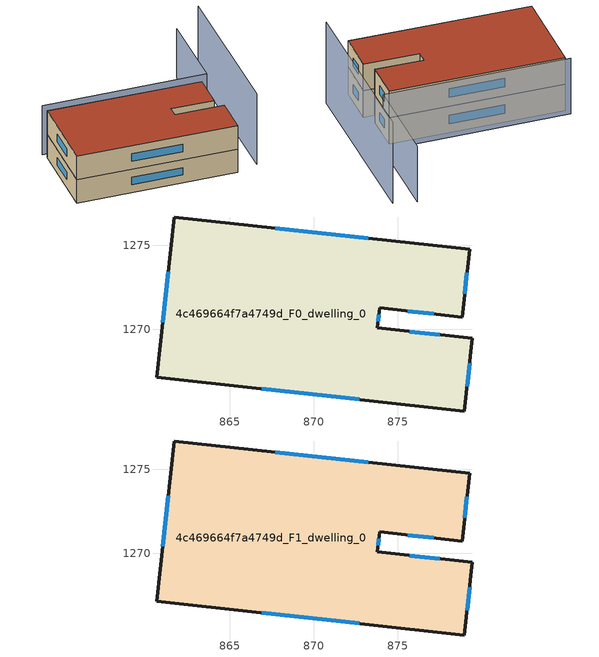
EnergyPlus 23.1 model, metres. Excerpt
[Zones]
4c469664f7a4749d_F0_dwelling_0
 floor ground (EU_floor_Construction): 879.29,1274.76 878.85,1270.73 873.93,1271.27 873.8,1270.08 879.46,1269.46 878.99,1265.13 860.65,1267.15 861.69,1276.69 z0
 wall outside (EU_wall_Construction): 861.69,1276.69 860.65,1267.15 878.99,1265.13 879.46,1269.46 873.8,1270.08 873.93,1271.27 878.85,1270.73 879.29,1274.76 861.69,1276.69 z0:3
 window (EU_Window_Construction): 861.33,1273.43 861,1270.42 / 873.27,1275.42 867.72,1276.03 / 879,1272.11 879.14,1273.38 / 875.61,1271.09 877.16,1270.92 / 873.84,1270.49 873.88,1270.87 / 877.52,1269.67 875.74,1269.87 / 879.15,1266.61 879.3,1267.98 / 866.93,1266.46 872.71,1265.82 z1.03:1.97
4c469664f7a4749d_F1_dwelling_0
 floor to 4c469664f7a4749d_F0_dwelling_0 (EU_floor_Construction): 879.29,1274.76 878.85,1270.73 873.93,1271.27 873.8,1270.08 879.46,1269.46 878.99,1265.13 860.65,1267.15 861.69,1276.69 z3
 wall outside (EU_wall_Construction): 861.69,1276.69 860.65,1267.15 878.99,1265.13 879.46,1269.46 873.8,1270.08 873.93,1271.27 878.85,1270.73 879.29,1274.76 861.69,1276.69 z3:6
 window (EU_Window_Construction): 861.33,1273.43 861,1270.42 / 873.27,1275.42 867.72,1276.03 / 879,1272.11 879.14,1273.38 / 875.61,1271.09 877.16,1270.92 / 873.84,1270.49 873.88,1270.87 / 877.52,1269.67 875.74,1269.87 / 879.15,1266.61 879.3,1267.98 / 866.93,1266.46 872.71,1265.82 z4.03:4.97
 roof outside (EU_roof_Construction): 878.99,1265.13 879.46,1269.46 873.8,1270.08 873.93,1271.27 878.85,1270.73 879.29,1274.76 861.69,1276.69 860.65,1267.15 z6
shading: 881.55,1265.67 883.41,1284.18 z0:9.1; 881.23,1285.02 880.24,1275.47 / 880.24,1275.47 861.44,1277.41 z0:6.3
[Building]
EU S2 Campaign: North Axis=0; Terrain=City; Solar Distribution=FullExterior
[Site:Location]
Cape.Town.Intl.AP: Latitude=-33.965; Longitude=18.602; Time Zone=2; Elevation=46
[SizingPeriod:WeatherFileDays]
AnnualSizingPeriod: Begin Month=1; Begin Day of Month=1; End Month=12; End Day of Month=31; Day of Week for Start Day=Monday; Use Weather File Daylight Saving Period=No; Use Weather File Rain and Snow Indicators=No
[MATERIAL]
EU_InternalMass_Material: Roughness=MediumRough; Thickness=0.1; Conductivity=1; Density=1800; Specific Heat=900; Thermal Absorptance=0.9; Solar Absorptance=0.7; Visible Absorptance=0.7
[MATERIAL:NOMASS] Roughness=MediumRough; Thermal Absorptance=0.9; Solar Absorptance=0.7; Visible Absorptance=0.7
Name | Thermal Resistance
EU_wall_NoMass | 0.493876
EU_roof_NoMass | 0.449382
EU_floor_NoMass | 1.25
[WINDOWMATERIAL:SIMPLEGLAZINGSYSTEM]
EU_Window_SimpleGlazing: UFactor=4.4; Solar Heat Gain Coefficient=0.85; Visible Transmittance=0.85
[CONSTRUCTION]
EU_wall_Construction: EU_wall_NoMass
EU_roof_Construction: EU_roof_NoMass
EU_floor_Construction: EU_floor_NoMass
EU_Window_Construction: EU_Window_SimpleGlazing
EU_InternalMass_Construction: EU_InternalMass_Material
[ZONE] Type=1; Multiplier=1; Ceiling Height=autocalculate; Volume=501.983; Floor Area=autocalculate; Part of Total Floor Area=Yes
4c469664f7a4749d_F0_dwelling_0; 4c469664f7a4749d_F1_dwelling_0
[INTERNALMASS] Construction=EU_InternalMass_Construction; Surface Area=167.328
Name | Zone or ZoneList
4c469664f7a4749d_F0_dwelling_0_EU_InternalMass | 4c469664f7a4749d_F0_dwelling_0
4c469664f7a4749d_F1_dwelling_0_EU_InternalMass | 4c469664f7a4749d_F1_dwelling_0
[OTHEREQUIPMENT] Fuel Type=Electricity; Design Level Calculation Method=Watts/Area; Power per Zone Floor Area=1; Fraction Latent=0; Fraction Radiant=0; Fraction Lost=0; Carbon Dioxide Generation Rate=0; EndUse Subcategory=EU_Step8_InternalGains
Name | Zone or ZoneList or Space or SpaceList | Schedule
EU_Step8_InternalGain_4c469664f7a4749d_F0_dwelling_0_f000 | 4c469664f7a4749d_F0_dwelling_0 | EU_Step8_GainSchedule_4c469664f7a4749d_F0_dwelling_0_f000
EU_Step8_InternalGain_4c469664f7a4749d_F1_dwelling_0_f000 | 4c469664f7a4749d_F1_dwelling_0 | EU_Step8_GainSchedule_4c469664f7a4749d_F1_dwelling_0_f000
[ZONEVENTILATION:DESIGNFLOWRATE] Schedule=EU_AlwaysOn; Design Flow Rate Calculation Method=AirChanges/Hour; Air Changes per Hour=0.64; Ventilation Type=Natural; Fan Pressure Rise=0; Fan Total Efficiency=1; Constant Term Coefficient=1; Temperature Term Coefficient=0; Velocity Term Coefficient=0; Velocity Squared Term Coefficient=0; Minimum Indoor Temperature=-100; Maximum Indoor Temperature=100; Delta Temperature=-100; Minimum Outdoor Temperature=-100; Maximum Outdoor Temperature=100; Maximum Wind Speed=40
Name | Zone or ZoneList or Space or SpaceList
EU_ConstantAir_4c469664f7a4749d_F0_dwelling_0 | 4c469664f7a4749d_F0_dwelling_0
EU_ConstantAir_4c469664f7a4749d_F1_dwelling_0 | 4c469664f7a4749d_F1_dwelling_0
[HVACTEMPLATE:THERMOSTAT] Constant Heating Setpoint=20; Constant Cooling Setpoint=50
EU_HeatOnly_4c469664f7a4749d_F0_dwelling_0; EU_HeatOnly_4c469664f7a4749d_F1_dwelling_0
[HVACTEMPLATE:ZONE:IDEALLOADSAIRSYSTEM] System Availability Schedule=EU_AlwaysOn; Maximum Heating Supply Air Temperature=50; Minimum Cooling Supply Air Temperature=13; Maximum Heating Supply Air Humidity Ratio=0.0156; Minimum Cooling Supply Air Humidity Ratio=0.0077; Heating Limit=NoLimit; Cooling Limit=NoLimit; Heating Availability Schedule=EU_AlwaysOn; Cooling Availability Schedule=EU_CoolingOff; Dehumidification Control Type=ConstantSensibleHeatRatio; Cooling Sensible Heat Ratio=0.7; Dehumidification Setpoint=60; Humidification Control Type=None; Humidification Setpoint=30; Outdoor Air Method=None; Outdoor Air Flow Rate per Person=0.00944; Outdoor Air Flow Rate per Zone Floor Area=0; Outdoor Air Flow Rate per Zone=0; Demand Controlled Ventilation Type=None; Outdoor Air Economizer Type=NoEconomizer; Heat Recovery Type=None; Sensible Heat Recovery Effectiveness=0.7; Latent Heat Recovery Effectiveness=0.65
Name | Template Thermostat
4c469664f7a4749d_F0_dwelling_0 | EU_HeatOnly_4c469664f7a4749d_F0_dwelling_0
4c469664f7a4749d_F1_dwelling_0 | EU_HeatOnly_4c469664f7a4749d_F1_dwelling_0
[SIZING:ZONE] Zone Cooling Design Supply Air Temperature Input Method=SupplyAirTemperature; Zone Cooling Design Supply Air Temperature=13; Zone Heating Design Supply Air Temperature Input Method=SupplyAirTemperature; Zone Heating Design Supply Air Temperature=50; Zone Cooling Design Supply Air Humidity Ratio=0.008; Zone Heating Design Supply Air Humidity Ratio=0.008; Cooling Design Air Flow Method=DesignDay; Cooling Design Air Flow Rate=0; Cooling Minimum Air Flow per Zone Floor Area=0.000762; Cooling Minimum Air Flow=0; Cooling Minimum Air Flow Fraction=0.2; Heating Design Air Flow Method=DesignDay; Heating Design Air Flow Rate=0; Heating Maximum Air Flow per Zone Floor Area=0.002032; Heating Maximum Air Flow=0.141576; Heating Maximum Air Flow Fraction=0.3; Account for Dedicated Outdoor Air System=No; Dedicated Outdoor Air System Control Strategy=NeutralSupplyAir; Dedicated Outdoor Air Low Setpoint Temperature for Design=autosize; Dedicated Outdoor Air High Setpoint Temperature for Design=autosize; Zone Load Sizing Method=Sensible Load Only No Latent Load; Zone Latent Cooling Design Supply Air Humidity Ratio Input Method=HumidityRatioDifference; Zone Cooling Design Supply Air Humidity Ratio Difference=0.005; Zone Latent Heating Design Supply Air Humidity Ratio Input Method=HumidityRatioDifference; Zone Humidification Design Supply Air Humidity Ratio Difference=0.005
4c469664f7a4749d_F0_dwelling_0; 4c469664f7a4749d_F1_dwelling_0
[SCHEDULE:CONSTANT]
Name | Hourly Value
EU_AlwaysOn | 1
EU_CoolingOff | 0
[SCHEDULE:FILE] Column Number=1; Rows to Skip at Top=0; Number of Hours of Data=8760; Column Separator=Comma; Interpolate to Timestep=No; Minutes per Item=60; Adjust Schedule for Daylight Savings=Yes
Name | File
EU_Step8_GainSchedule_4c469664f7a4749d_F0_dwelling_0_f000 | ../../schedules/4c469664f7a4749d/4c469664f7a4749d_F0_dwelling_0_f000_gain.csv
EU_Step8_GainSchedule_4c469664f7a4749d_F1_dwelling_0_f000 | ../../schedules/4c469664f7a4749d/4c469664f7a4749d_F1_dwelling_0_f000_gain.csv
